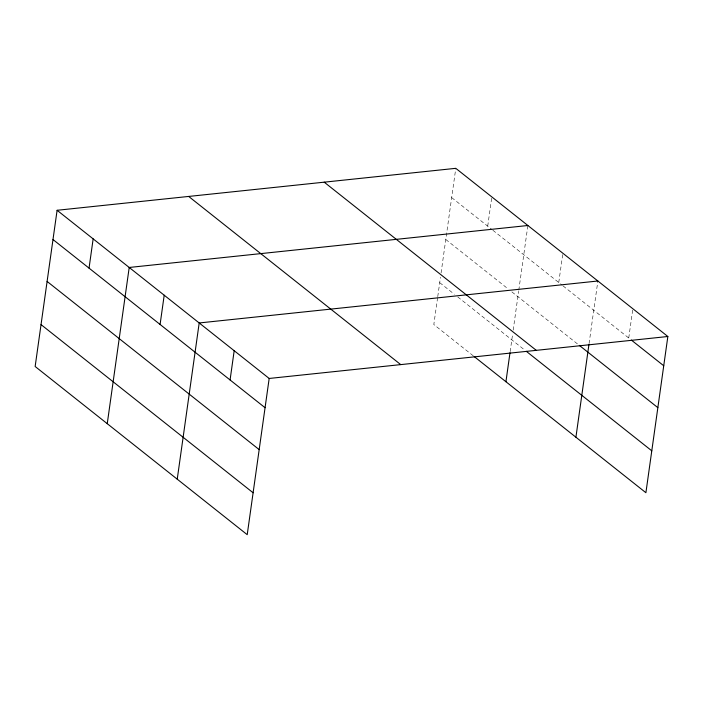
<?xml version="1.0" encoding="UTF-8"?>
<svg xmlns="http://www.w3.org/2000/svg" width="703" height="703" viewBox="0 0 703 703"><rect width="100%" height="100%" fill="white"/><g stroke="black" fill="none" stroke-linecap="round" stroke-linejoin="round"><path stroke-width="0.53" stroke-dasharray="3.52 2.64" d="M437.6 297.685L433.821 324.54L473.312 355.859M437.749 296.613L440.473 277.254M441.08 272.931L455.781 168.325M487.715 226.173L491.828 196.919M510.158 351.641L512.575 334.426M513.181 330.111L518.638 291.288M518.788 290.216L527.883 225.505M558.762 282.509L562.875 253.256M589.07 343.565L597.866 281.007M628.746 338.011L632.858 308.758M451.669 197.587L492.012 229.573M492.865 230.259L562.18 285.216M563.033 285.893L630.45 339.364M445.781 239.477L508.436 289.17M511.872 291.894L578.481 344.716M439.709 282.65L454.305 294.214M457.741 296.938L524.614 349.98"/><path stroke-width="1.05" d="M57.101 210.285L35.15 366.5L247.219 534.675L269.179 378.46L57.101 210.285L455.781 168.325L667.85 336.5L645.899 492.715L474.165 356.535M89.044 268.133L93.156 238.871M107.251 423.681L129.211 267.465L527.883 225.505M160.091 324.47L164.203 295.216M177.235 479.174L199.195 322.958L597.866 281.007M230.074 379.963L234.187 350.709M505.932 381.72L510 352.713M575.915 437.222L588.921 344.637M269.179 378.46L667.85 336.5M631.303 340.041L663.737 365.762M579.334 345.393L657.85 407.652M324.215 182.174L536.292 350.349M526.327 351.333L651.786 450.816M188.668 196.436L400.736 364.611M52.989 239.538L265.066 407.714M47.101 281.437L259.179 449.612M41.038 324.601L253.115 492.777"/></g></svg>
